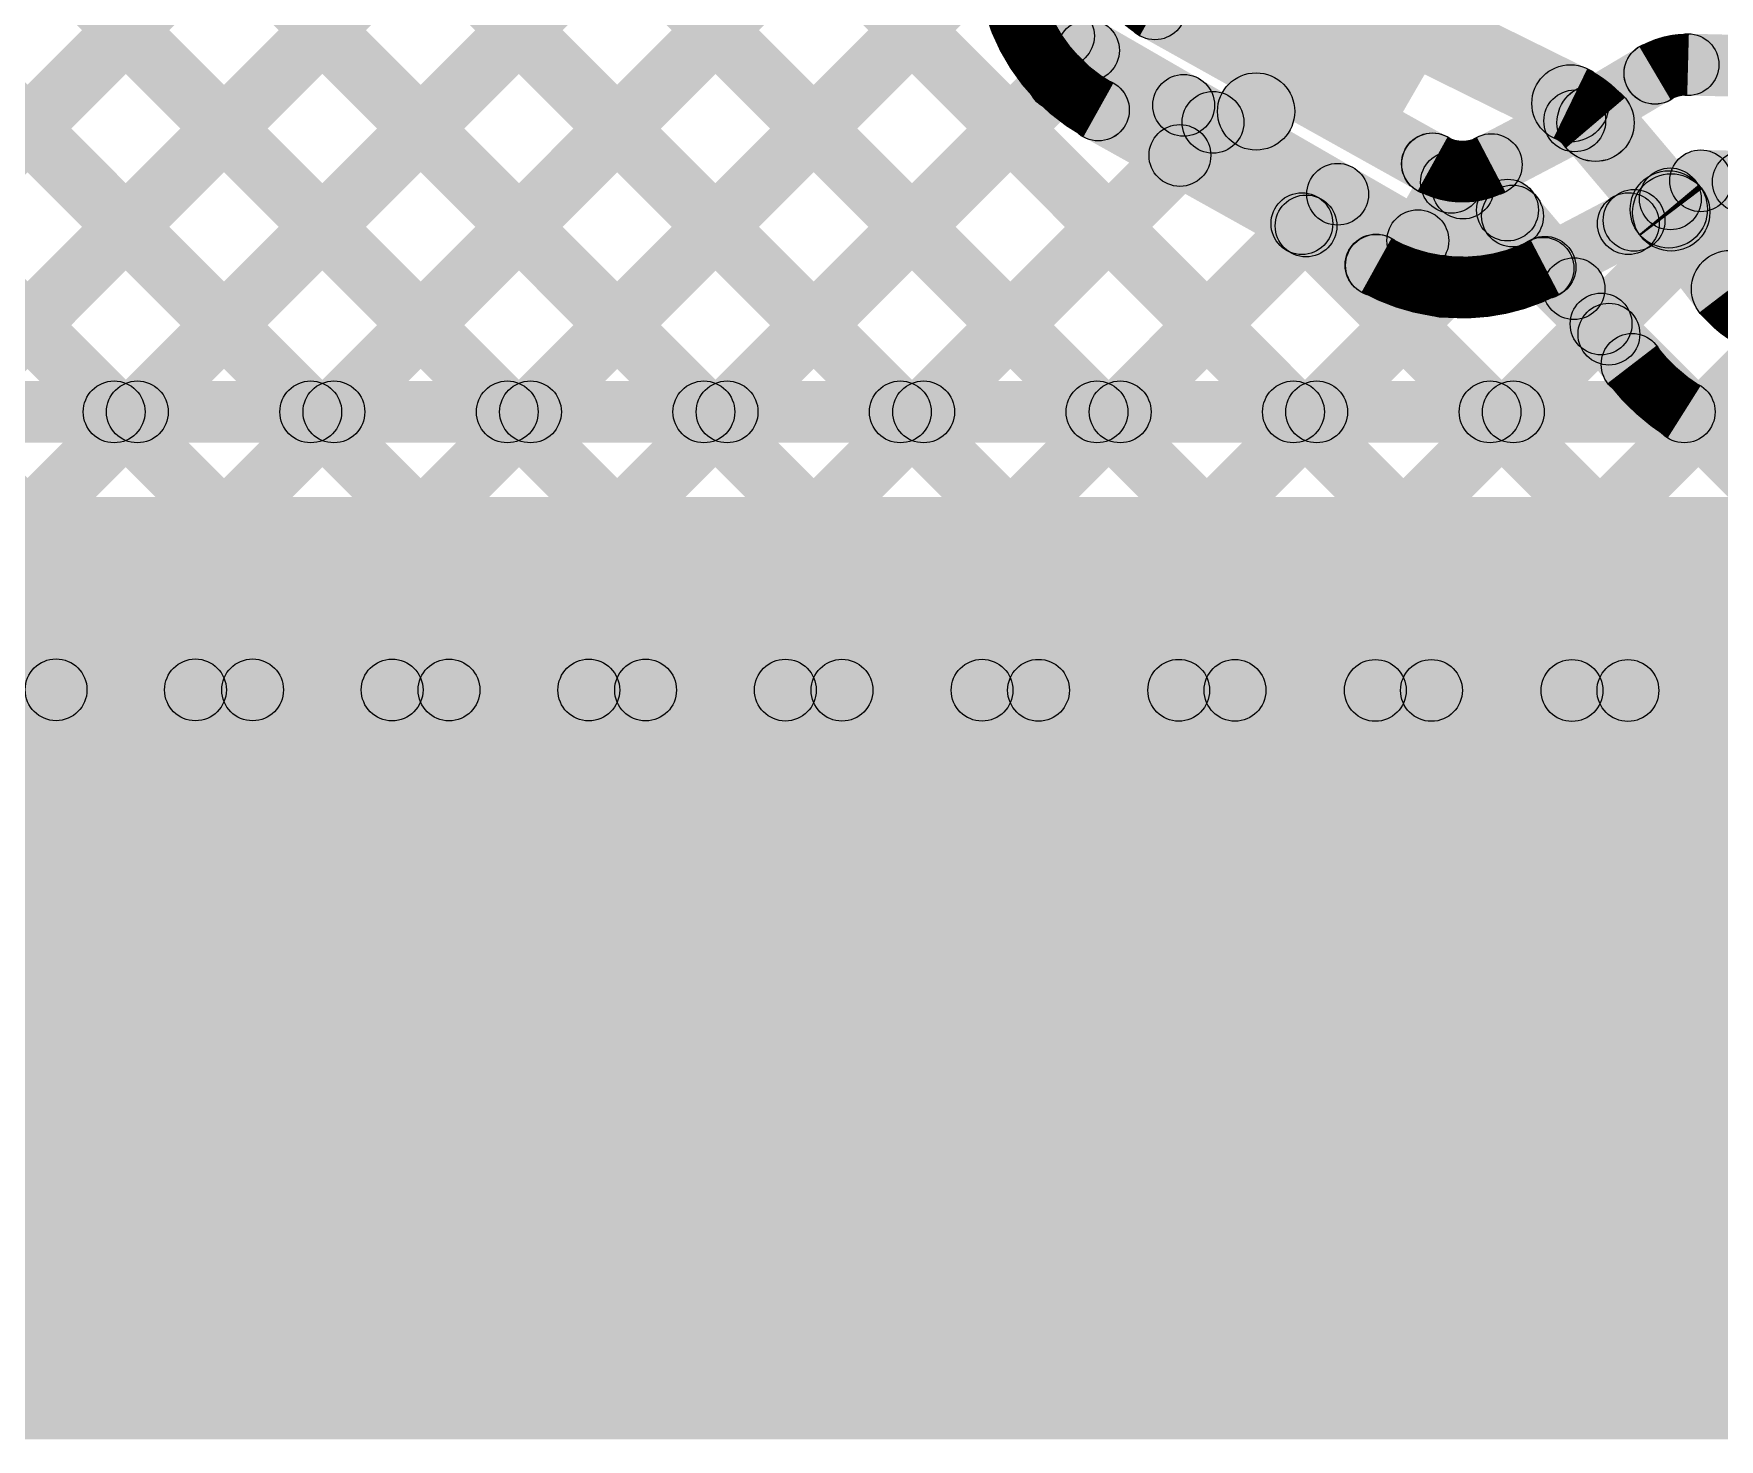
# Model space of a CAD drawing. Header units: millimetres. Extents: x 2.72 to 4.82, y 2.46 to 3.29.
# Drawn here: x 3.4501 to 3.6684, y 2.465 to 2.647 of the extents above; entities that cross this region are included whole.
import ezdxf

# ---------------------------------------------------------------- set-up
doc = ezdxf.new("R2010")
doc.units = ezdxf.units.MM
doc.header["$MEASUREMENT"] = 0
for name, color, linetype in [('BottomLayer', 5, 'Continuous'), ('BottomPaste', 16, 'Continuous'), ('BottomSolder', 6, 'Continuous'), ('TopLayer', 1, 'Continuous')]:
    doc.layers.add(name, color=color, linetype=linetype)

# ---------------------------------------------------------------- blocks, each defined once
blk = doc.blocks.new('R__0402_B_55')
at = {"layer": 'BottomLayer'}
for points in [[(-0.0095, 0.0125), (-0.0095, -0.0125), (-0.0275, -0.0125), (-0.0275, 0.0125)], [(0.0275, 0.0125), (0.0275, -0.0125), (0.0095, -0.0125), (0.0095, 0.0125)]]:
    blk.add_hatch(color=5, dxfattribs=at).paths.add_polyline_path(points)
at = {"layer": 'BottomPaste'}
for points in [[(-0.0095, 0.0125), (-0.0095, -0.0125), (-0.0275, -0.0125), (-0.0275, 0.0125)], [(0.0275, 0.0125), (0.0275, -0.0125), (0.0095, -0.0125), (0.0095, 0.0125)]]:
    blk.add_hatch(color=16, dxfattribs=at).paths.add_polyline_path(points)
at = {"layer": 'BottomSolder'}
for points in [[(-0.0055, 0.0165), (-0.0055, -0.0165), (-0.0315, -0.0165), (-0.0315, 0.0165)], [(0.0315, 0.0165), (0.0315, -0.0165), (0.0055, -0.0165), (0.0055, 0.0165)]]:
    blk.add_hatch(color=6, dxfattribs=at).paths.add_polyline_path(points)

msp = doc.modelspace()

# ---------------------------------------------------------------- hatches: boundary and pattern name
at = {"layer": 'BottomLayer'}
for points in [[(3.2552, 2.92491), (3.26086, 2.93057), (3.5906, 2.60083), (3.58494, 2.59517)], [(3.24653, 2.90812), (3.25219, 2.91378), (3.56514, 2.60083), (3.55948, 2.59517)], [(3.23786, 2.89134), (3.24352, 2.897), (3.53969, 2.60083), (3.53403, 2.59517)], [(3.22919, 2.87456), (3.23484, 2.88021), (3.51423, 2.60083), (3.50857, 2.59517)], [(3.21902, 2.85926), (3.22468, 2.86492), (3.48877, 2.60083), (3.48312, 2.59517)], [(3.2085, 2.84433), (3.21416, 2.84999), (3.46332, 2.60083), (3.45766, 2.59517)], [(3.41541, 2.59517), (3.40976, 2.60083), (3.51669, 2.70776), (3.52235, 2.70211)], [(3.44087, 2.59517), (3.43521, 2.60083), (3.52117, 2.68679), (3.52683, 2.68113)], [(3.46633, 2.59517), (3.46067, 2.60083), (3.53345, 2.67361), (3.53911, 2.66796)], [(3.49178, 2.59517), (3.48613, 2.60083), (3.54889, 2.6636), (3.55455, 2.65794)], [(3.54816, 2.65741), (3.55381, 2.66307), (3.61605, 2.60083), (3.6104, 2.59517)], [(3.61566, 2.64886), (3.62009, 2.65782), (3.65131, 2.64242), (3.64688, 2.63346)], [(3.51724, 2.59517), (3.51158, 2.60083), (3.56722, 2.65647), (3.57288, 2.65081)], [(3.61271, 2.63439), (3.60405, 2.63939), (3.61355, 2.65584), (3.62221, 2.65084)], [(3.58689, 2.64467), (3.57996, 2.64867), (3.58243, 2.65295), (3.58936, 2.64895)], [(3.58143, 2.64321), (3.58543, 2.65014), (3.63133, 2.62364), (3.62733, 2.61671)], [(3.54269, 2.59517), (3.53704, 2.60083), (3.58384, 2.64763), (3.58949, 2.64197)], [(3.59617, 2.63485), (3.60183, 2.64051), (3.64151, 2.60083), (3.63585, 2.59517)], [(3.56815, 2.59517), (3.56249, 2.60083), (3.59998, 2.63831), (3.60563, 2.63266)], [(3.64853, 2.63218), (3.65616, 2.63864), (3.66564, 2.62744), (3.65801, 2.62098)], [(3.64857, 2.63213), (3.6561, 2.63871), (3.65611, 2.6387), (3.64858, 2.63212)], [(3.63191, 2.62412), (3.63544, 2.63129), (3.64271, 2.62771), (3.63917, 2.62054)], [(3.59361, 2.59517), (3.58795, 2.60083), (3.61611, 2.62899), (3.62177, 2.62334)], [(3.63279, 2.61817), (3.62586, 2.62217), (3.63021, 2.62971), (3.63714, 2.62571)], [(3.63234, 2.62414), (3.63799, 2.6298), (3.6569, 2.61089), (3.65124, 2.60524)], [(3.61906, 2.59517), (3.6134, 2.60083), (3.63876, 2.62618), (3.64442, 2.62053)], [(3.63788, 2.62154), (3.64399, 2.62671), (3.6526, 2.61653), (3.64649, 2.61136)], [(3.65818, 2.62077), (3.66611, 2.62686), (3.67373, 2.61696), (3.6658, 2.61086)], [(3.65861, 2.62028), (3.66568, 2.62735), (3.66568, 2.62735), (3.65861, 2.62028)], [(3.64638, 2.61151), (3.65272, 2.61639), (3.66025, 2.60659), (3.65391, 2.60171)], [(3.64452, 2.59517), (3.63886, 2.60083), (3.65024, 2.6122), (3.65589, 2.60655)], [(3.038, 2.594), (3.038, 2.602), (3.66382, 2.602), (3.66382, 2.594)], [(3.049, 2.465), (4.817, 2.465), (4.817, 2.587), (3.049, 2.587)]]:
    msp.add_hatch(color=5, dxfattribs=at).paths.add_polyline_path(points)
h = msp.add_hatch(color=5, dxfattribs=at)
edge = h.paths.add_edge_path()
edge.add_arc((3.58343, 2.64667), 0.004, 0, 360)
h = msp.add_hatch(color=5, dxfattribs=at)
edge = h.paths.add_edge_path()
edge.add_arc((3.58343, 2.64667), 0.004, 0, 360)
h = msp.add_hatch(color=5, dxfattribs=at)
edge = h.paths.add_edge_path()
edge.add_arc((3.58667, 2.6448), 0.004, 0, 360)
h = msp.add_hatch(color=5, dxfattribs=at)
edge = h.paths.add_edge_path()
edge.add_arc((3.599, 2.63768), 0.004, 0, 360)
h = msp.add_hatch(color=5, dxfattribs=at)
edge = h.paths.add_edge_path()
edge.add_arc((3.60838, 2.63689), 0.005, 0, 360)
h = msp.add_hatch(color=5, dxfattribs=at)
edge = h.paths.add_edge_path()
edge.add_arc((3.64909, 2.63794), 0.005, 0, 360)
h = msp.add_hatch(color=5, dxfattribs=at)
edge = h.paths.add_edge_path()
edge.add_arc((3.64909, 2.63794), 0.005, 0, 360)
h = msp.add_hatch(color=5, dxfattribs=at)
edge = h.paths.add_edge_path()
edge.add_arc((3.6028, 2.63548), 0.004, 0, 360)
h = msp.add_hatch(color=5, dxfattribs=at)
edge = h.paths.add_edge_path()
edge.add_arc((3.65234, 2.63542), 0.005, 0, 360)
h = msp.add_hatch(color=5, dxfattribs=at)
edge = h.paths.add_edge_path()
edge.add_arc((3.65234, 2.63542), 0.005, 0, 360)
h = msp.add_hatch(color=5, dxfattribs=at)
edge = h.paths.add_edge_path()
edge.add_arc((3.65234, 2.63541), 0.005, 0, 360)
h = msp.add_hatch(color=5, dxfattribs=at)
edge = h.paths.add_edge_path()
edge.add_arc((3.65234, 2.63541), 0.005, 0, 360)
h = msp.add_hatch(color=5, dxfattribs=at)
edge = h.paths.add_edge_path()
edge.add_arc((3.63368, 2.62771), 0.004, 0, 360)
h = msp.add_hatch(color=5, dxfattribs=at)
edge = h.paths.add_edge_path()
edge.add_arc((3.63368, 2.62771), 0.004, 0, 360)
h = msp.add_hatch(color=5, dxfattribs=at)
edge = h.paths.add_edge_path()
edge.add_arc((3.63517, 2.62697), 0.004, 0, 360)
h = msp.add_hatch(color=5, dxfattribs=at)
edge = h.paths.add_edge_path()
edge.add_arc((3.61894, 2.62617), 0.004, 0, 360)
h = msp.add_hatch(color=5, dxfattribs=at)
edge = h.paths.add_edge_path()
edge.add_arc((3.66183, 2.62421), 0.005, 0, 360)
h = msp.add_hatch(color=5, dxfattribs=at)
edge = h.paths.add_edge_path()
edge.add_arc((3.66183, 2.62421), 0.005, 0, 360)
h = msp.add_hatch(color=5, dxfattribs=at)
edge = h.paths.add_edge_path()
edge.add_arc((3.66214, 2.62382), 0.005, 0, 360)
h = msp.add_hatch(color=5, dxfattribs=at)
edge = h.paths.add_edge_path()
edge.add_arc((3.66214, 2.62382), 0.005, 0, 360)
h = msp.add_hatch(color=5, dxfattribs=at)
edge = h.paths.add_edge_path()
edge.add_arc((3.66214, 2.62382), 0.005, 0, 360)
h = msp.add_hatch(color=5, dxfattribs=at)
edge = h.paths.add_edge_path()
edge.add_arc((3.66214, 2.62382), 0.005, 0, 360)
h = msp.add_hatch(color=5, dxfattribs=at)
edge = h.paths.add_edge_path()
edge.add_arc((3.64094, 2.62412), 0.004, 0, 360)
h = msp.add_hatch(color=5, dxfattribs=at)
edge = h.paths.add_edge_path()
edge.add_arc((3.64094, 2.62412), 0.004, 0, 360)
h = msp.add_hatch(color=5, dxfattribs=at)
edge = h.paths.add_edge_path()
edge.add_arc((3.64159, 2.62335), 0.004, 0, 360)
h = msp.add_hatch(color=5, dxfattribs=at)
edge = h.paths.add_edge_path()
edge.add_arc((3.62933, 2.62017), 0.004, 0, 360)
h = msp.add_hatch(color=5, dxfattribs=at)
edge = h.paths.add_edge_path()
edge.add_arc((3.62933, 2.62017), 0.004, 0, 360)
h = msp.add_hatch(color=5, dxfattribs=at)
edge = h.paths.add_edge_path()
edge.add_arc((3.64955, 2.61395), 0.004, 0, 360)
h = msp.add_hatch(color=5, dxfattribs=at)
edge = h.paths.add_edge_path()
edge.add_arc((3.64955, 2.61395), 0.004, 0, 360)
h = msp.add_hatch(color=5, dxfattribs=at)
edge = h.paths.add_edge_path()
edge.add_arc((3.66976, 2.61391), 0.005, 0, 360)
h = msp.add_hatch(color=5, dxfattribs=at)
edge = h.paths.add_edge_path()
edge.add_arc((3.66976, 2.61391), 0.005, 0, 360)
h = msp.add_hatch(color=5, dxfattribs=at)
edge = h.paths.add_edge_path()
edge.add_arc((3.65306, 2.60938), 0.004, 0, 360)
h = msp.add_hatch(color=5, dxfattribs=at)
edge = h.paths.add_edge_path()
edge.add_arc((3.65407, 2.60806), 0.004, 0, 360)
h = msp.add_hatch(color=5, dxfattribs=at)
edge = h.paths.add_edge_path()
edge.add_arc((3.65708, 2.60415), 0.004, 0, 360)
h = msp.add_hatch(color=5, dxfattribs=at)
edge = h.paths.add_edge_path()
edge.add_arc((3.65708, 2.60415), 0.004, 0, 360)
h = msp.add_hatch(color=5, dxfattribs=at)
edge = h.paths.add_edge_path()
edge.add_arc((3.46049, 2.598), 0.004, 0, 360)
h = msp.add_hatch(color=5, dxfattribs=at)
edge = h.paths.add_edge_path()
edge.add_arc((3.4635, 2.598), 0.004, 0, 360)
h = msp.add_hatch(color=5, dxfattribs=at)
edge = h.paths.add_edge_path()
edge.add_arc((3.48595, 2.598), 0.004, 0, 360)
h = msp.add_hatch(color=5, dxfattribs=at)
edge = h.paths.add_edge_path()
edge.add_arc((3.48895, 2.598), 0.004, 0, 360)
h = msp.add_hatch(color=5, dxfattribs=at)
edge = h.paths.add_edge_path()
edge.add_arc((3.5114, 2.598), 0.004, 0, 360)
h = msp.add_hatch(color=5, dxfattribs=at)
edge = h.paths.add_edge_path()
edge.add_arc((3.51441, 2.598), 0.004, 0, 360)
h = msp.add_hatch(color=5, dxfattribs=at)
edge = h.paths.add_edge_path()
edge.add_arc((3.53686, 2.598), 0.004, 0, 360)
h = msp.add_hatch(color=5, dxfattribs=at)
edge = h.paths.add_edge_path()
edge.add_arc((3.53987, 2.598), 0.004, 0, 360)
h = msp.add_hatch(color=5, dxfattribs=at)
edge = h.paths.add_edge_path()
edge.add_arc((3.56231, 2.598), 0.004, 0, 360)
h = msp.add_hatch(color=5, dxfattribs=at)
edge = h.paths.add_edge_path()
edge.add_arc((3.56532, 2.598), 0.004, 0, 360)
h = msp.add_hatch(color=5, dxfattribs=at)
edge = h.paths.add_edge_path()
edge.add_arc((3.58777, 2.598), 0.004, 0, 360)
h = msp.add_hatch(color=5, dxfattribs=at)
edge = h.paths.add_edge_path()
edge.add_arc((3.59078, 2.598), 0.004, 0, 360)
h = msp.add_hatch(color=5, dxfattribs=at)
edge = h.paths.add_edge_path()
edge.add_arc((3.61322, 2.598), 0.004, 0, 360)
h = msp.add_hatch(color=5, dxfattribs=at)
edge = h.paths.add_edge_path()
edge.add_arc((3.61623, 2.598), 0.004, 0, 360)
h = msp.add_hatch(color=5, dxfattribs=at)
edge = h.paths.add_edge_path()
edge.add_arc((3.63868, 2.598), 0.004, 0, 360)
h = msp.add_hatch(color=5, dxfattribs=at)
edge = h.paths.add_edge_path()
edge.add_arc((3.64169, 2.598), 0.004, 0, 360)
h = msp.add_hatch(color=5, dxfattribs=at)
edge = h.paths.add_edge_path()
edge.add_arc((3.66382, 2.598), 0.004, 0, 360)
h = msp.add_hatch(color=5, dxfattribs=at)
edge = h.paths.add_edge_path()
edge.add_arc((3.66382, 2.598), 0.004, 0, 360)
at = {"layer": 'TopLayer'}
for points in [[(3.23977, 2.9658), (3.24542, 2.97146), (3.65212, 2.56476), (3.64646, 2.5591)], [(3.23096, 2.94915), (3.23662, 2.95481), (3.62665, 2.56477), (3.621, 2.55912)], [(3.22174, 2.93292), (3.2274, 2.93857), (3.60119, 2.56478), (3.59553, 2.55913)], [(3.21294, 2.91626), (3.2186, 2.92192), (3.57572, 2.56479), (3.57006, 2.55914)], [(3.21354, 2.89021), (3.21919, 2.89587), (3.55025, 2.56481), (3.5446, 2.55915)], [(3.19585, 2.88244), (3.2015, 2.8881), (3.52479, 2.56482), (3.51913, 2.55916)], [(3.1856, 2.86723), (3.19126, 2.87289), (3.49932, 2.56483), (3.49366, 2.55917)], [(3.17609, 2.85128), (3.18175, 2.85694), (3.47385, 2.56484), (3.46819, 2.55918)], [(3.37947, 2.55922), (3.37381, 2.56488), (3.52436, 2.71543), (3.53001, 2.70977)], [(3.40491, 2.55921), (3.39925, 2.56487), (3.54626, 2.71188), (3.55192, 2.70622)], [(3.43036, 2.5592), (3.4247, 2.56486), (3.55968, 2.69984), (3.56534, 2.69418)], [(3.4558, 2.55919), (3.45014, 2.56485), (3.56872, 2.68342), (3.57437, 2.67776)], [(3.48125, 2.55918), (3.47559, 2.56484), (3.57259, 2.66184), (3.57825, 2.65619)], [(3.59332, 2.64668), (3.59722, 2.65367), (3.63317, 2.6336), (3.62927, 2.62662)], [(3.66423, 2.63895), (3.66441, 2.64695), (3.6757, 2.64669), (3.67552, 2.63869)], [(3.50669, 2.55917), (3.50103, 2.56483), (3.58001, 2.6438), (3.58566, 2.63814)], [(3.65169, 2.63223), (3.64761, 2.63911), (3.65799, 2.64527), (3.66207, 2.63839)], [(3.66206, 2.63838), (3.658, 2.64528), (3.65801, 2.64528), (3.66207, 2.63839)], [(3.58601, 2.63358), (3.58991, 2.64057), (3.62586, 2.6205), (3.62196, 2.61352)], [(3.64069, 2.62646), (3.63698, 2.63355), (3.64779, 2.63922), (3.6515, 2.63213)], [(3.53213, 2.55916), (3.52648, 2.56481), (3.59568, 2.63402), (3.60134, 2.62836)], [(3.62927, 2.62662), (3.63318, 2.6336), (3.6332, 2.63359), (3.62929, 2.62661)], [(3.60847, 2.55912), (3.60281, 2.56478), (3.66864, 2.63061), (3.6743, 2.62495)], [(3.65937, 2.61935), (3.65529, 2.62623), (3.66392, 2.63135), (3.668, 2.62447)], [(3.66587, 2.62391), (3.66605, 2.63191), (3.67412, 2.63172), (3.67394, 2.62373)], [(3.65919, 2.62274), (3.66485, 2.6284), (3.72852, 2.56473), (3.72286, 2.55907)], [(3.63391, 2.55911), (3.62826, 2.56477), (3.6904, 2.62691), (3.69605, 2.62125)], [(3.55758, 2.55915), (3.55192, 2.5648), (3.61202, 2.6249), (3.61768, 2.61924)], [(3.61148, 2.61954), (3.61714, 2.6252), (3.67759, 2.56475), (3.67193, 2.55909)], [(3.64765, 2.61318), (3.64394, 2.62026), (3.65473, 2.62592), (3.65844, 2.61883)], [(3.64272, 2.61376), (3.64837, 2.61942), (3.70305, 2.56474), (3.6974, 2.55908)], [(3.65936, 2.5591), (3.6537, 2.56476), (3.70653, 2.61759), (3.71219, 2.61193)], [(3.58302, 2.55913), (3.57737, 2.56479), (3.62965, 2.61707), (3.63531, 2.61142)], [(3.02643, 2.5582), (3.02643, 2.5662), (4.66569, 2.56549), (4.66569, 2.55749)]]:
    msp.add_hatch(color=1, dxfattribs=at).paths.add_polyline_path(points)
h = msp.add_hatch(color=1, dxfattribs=at)
edge = h.paths.add_edge_path()
edge.add_arc((3.59527, 2.65017), 0.004, 0, 360)
h = msp.add_hatch(color=1, dxfattribs=at)
edge = h.paths.add_edge_path()
edge.add_arc((3.59527, 2.65017), 0.004, 0, 360)
h = msp.add_hatch(color=1, dxfattribs=at)
edge = h.paths.add_edge_path()
edge.add_arc((3.66003, 2.64183), 0.004, 0, 360)
h = msp.add_hatch(color=1, dxfattribs=at)
edge = h.paths.add_edge_path()
edge.add_arc((3.66003, 2.64183), 0.004, 0, 360)
h = msp.add_hatch(color=1, dxfattribs=at)
edge = h.paths.add_edge_path()
edge.add_arc((3.66004, 2.64184), 0.004, 0, 360)
h = msp.add_hatch(color=1, dxfattribs=at)
edge = h.paths.add_edge_path()
edge.add_arc((3.66004, 2.64184), 0.004, 0, 360)
h = msp.add_hatch(color=1, dxfattribs=at)
edge = h.paths.add_edge_path()
edge.add_arc((3.66432, 2.64295), 0.004, 0, 360)
h = msp.add_hatch(color=1, dxfattribs=at)
edge = h.paths.add_edge_path()
edge.add_arc((3.66432, 2.64295), 0.004, 0, 360)
h = msp.add_hatch(color=1, dxfattribs=at)
edge = h.paths.add_edge_path()
edge.add_arc((3.58283, 2.64097), 0.004, 0, 360)
h = msp.add_hatch(color=1, dxfattribs=at)
edge = h.paths.add_edge_path()
edge.add_arc((3.58796, 2.63707), 0.004, 0, 360)
h = msp.add_hatch(color=1, dxfattribs=at)
edge = h.paths.add_edge_path()
edge.add_arc((3.58796, 2.63708), 0.004, 0, 360)
h = msp.add_hatch(color=1, dxfattribs=at)
edge = h.paths.add_edge_path()
edge.add_arc((3.64965, 2.63567), 0.004, 0, 360)
h = msp.add_hatch(color=1, dxfattribs=at)
edge = h.paths.add_edge_path()
edge.add_arc((3.64965, 2.63567), 0.004, 0, 360)
h = msp.add_hatch(color=1, dxfattribs=at)
edge = h.paths.add_edge_path()
edge.add_arc((3.59851, 2.63119), 0.004, 0, 360)
h = msp.add_hatch(color=1, dxfattribs=at)
edge = h.paths.add_edge_path()
edge.add_arc((3.63122, 2.63011), 0.004, 0, 360)
h = msp.add_hatch(color=1, dxfattribs=at)
edge = h.paths.add_edge_path()
edge.add_arc((3.63122, 2.63011), 0.004, 0, 360)
h = msp.add_hatch(color=1, dxfattribs=at)
edge = h.paths.add_edge_path()
edge.add_arc((3.63124, 2.6301), 0.004, 0, 360)
h = msp.add_hatch(color=1, dxfattribs=at)
edge = h.paths.add_edge_path()
edge.add_arc((3.63124, 2.6301), 0.004, 0, 360)
h = msp.add_hatch(color=1, dxfattribs=at)
edge = h.paths.add_edge_path()
edge.add_arc((3.63883, 2.63001), 0.004, 0, 360)
h = msp.add_hatch(color=1, dxfattribs=at)
edge = h.paths.add_edge_path()
edge.add_arc((3.63883, 2.63001), 0.004, 0, 360)
h = msp.add_hatch(color=1, dxfattribs=at)
edge = h.paths.add_edge_path()
edge.add_arc((3.66596, 2.62791), 0.004, 0, 360)
h = msp.add_hatch(color=1, dxfattribs=at)
edge = h.paths.add_edge_path()
edge.add_arc((3.66596, 2.62791), 0.004, 0, 360)
h = msp.add_hatch(color=1, dxfattribs=at)
edge = h.paths.add_edge_path()
edge.add_arc((3.67147, 2.62778), 0.004, 0, 360)
h = msp.add_hatch(color=1, dxfattribs=at)
edge = h.paths.add_edge_path()
edge.add_arc((3.66202, 2.62557), 0.004, 0, 360)
h = msp.add_hatch(color=1, dxfattribs=at)
edge = h.paths.add_edge_path()
edge.add_arc((3.61431, 2.62237), 0.004, 0, 360)
h = msp.add_hatch(color=1, dxfattribs=at)
edge = h.paths.add_edge_path()
edge.add_arc((3.61485, 2.62207), 0.004, 0, 360)
h = msp.add_hatch(color=1, dxfattribs=at)
edge = h.paths.add_edge_path()
edge.add_arc((3.65659, 2.62237), 0.004, 0, 360)
h = msp.add_hatch(color=1, dxfattribs=at)
edge = h.paths.add_edge_path()
edge.add_arc((3.65733, 2.62279), 0.004, 0, 360)
h = msp.add_hatch(color=1, dxfattribs=at)
edge = h.paths.add_edge_path()
edge.add_arc((3.62391, 2.61701), 0.004, 0, 360)
h = msp.add_hatch(color=1, dxfattribs=at)
edge = h.paths.add_edge_path()
edge.add_arc((3.62397, 2.61698), 0.004, 0, 360)
h = msp.add_hatch(color=1, dxfattribs=at)
edge = h.paths.add_edge_path()
edge.add_arc((3.64554, 2.61659), 0.004, 0, 360)
h = msp.add_hatch(color=1, dxfattribs=at)
edge = h.paths.add_edge_path()
edge.add_arc((3.64579, 2.61672), 0.004, 0, 360)
h = msp.add_hatch(color=1, dxfattribs=at)
edge = h.paths.add_edge_path()
edge.add_arc((3.64579, 2.61672), 0.004, 0, 360)
h = msp.add_hatch(color=1, dxfattribs=at)
edge = h.paths.add_edge_path()
edge.add_arc((3.63248, 2.61425), 0.004, 0, 360)
h = msp.add_hatch(color=1, dxfattribs=at)
edge = h.paths.add_edge_path()
edge.add_arc((3.45297, 2.56202), 0.004, 0, 360)
h = msp.add_hatch(color=1, dxfattribs=at)
edge = h.paths.add_edge_path()
edge.add_arc((3.47102, 2.56201), 0.004, 0, 360)
h = msp.add_hatch(color=1, dxfattribs=at)
edge = h.paths.add_edge_path()
edge.add_arc((3.47842, 2.56201), 0.004, 0, 360)
h = msp.add_hatch(color=1, dxfattribs=at)
edge = h.paths.add_edge_path()
edge.add_arc((3.49649, 2.562), 0.004, 0, 360)
h = msp.add_hatch(color=1, dxfattribs=at)
edge = h.paths.add_edge_path()
edge.add_arc((3.50386, 2.562), 0.004, 0, 360)
h = msp.add_hatch(color=1, dxfattribs=at)
edge = h.paths.add_edge_path()
edge.add_arc((3.52196, 2.56199), 0.004, 0, 360)
h = msp.add_hatch(color=1, dxfattribs=at)
edge = h.paths.add_edge_path()
edge.add_arc((3.52931, 2.56199), 0.004, 0, 360)
h = msp.add_hatch(color=1, dxfattribs=at)
edge = h.paths.add_edge_path()
edge.add_arc((3.54742, 2.56198), 0.004, 0, 360)
h = msp.add_hatch(color=1, dxfattribs=at)
edge = h.paths.add_edge_path()
edge.add_arc((3.55475, 2.56197), 0.004, 0, 360)
h = msp.add_hatch(color=1, dxfattribs=at)
edge = h.paths.add_edge_path()
edge.add_arc((3.57289, 2.56197), 0.004, 0, 360)
h = msp.add_hatch(color=1, dxfattribs=at)
edge = h.paths.add_edge_path()
edge.add_arc((3.5802, 2.56196), 0.004, 0, 360)
h = msp.add_hatch(color=1, dxfattribs=at)
edge = h.paths.add_edge_path()
edge.add_arc((3.59836, 2.56196), 0.004, 0, 360)
h = msp.add_hatch(color=1, dxfattribs=at)
edge = h.paths.add_edge_path()
edge.add_arc((3.60564, 2.56195), 0.004, 0, 360)
h = msp.add_hatch(color=1, dxfattribs=at)
edge = h.paths.add_edge_path()
edge.add_arc((3.62382, 2.56194), 0.004, 0, 360)
h = msp.add_hatch(color=1, dxfattribs=at)
edge = h.paths.add_edge_path()
edge.add_arc((3.63109, 2.56194), 0.004, 0, 360)
h = msp.add_hatch(color=1, dxfattribs=at)
edge = h.paths.add_edge_path()
edge.add_arc((3.64929, 2.56193), 0.004, 0, 360)
h = msp.add_hatch(color=1, dxfattribs=at)
edge = h.paths.add_edge_path()
edge.add_arc((3.65653, 2.56193), 0.004, 0, 360)

# ---------------------------------------------------------------- linework, layer by layer
at = {"layer": 'BottomLayer'}
for points, const_width in [([(3.64909, 2.63794, -0.103771), (3.65234, 2.63542)], 0.01), ([(3.66183, 2.62421, -0.012552), (3.66214, 2.62382)], 0.01), ([(3.67555, 2.61022, -0.177023), (3.66976, 2.61391)], 0.01), ([(3.66382, 2.598, -0.088433), (3.65708, 2.60415)], 0.008)]:
    msp.add_lwpolyline(points, format="xyb", dxfattribs=dict(at, const_width=const_width))
for centre, radius in [((3.58343, 2.64667), 0.004), ((3.58343, 2.64667), 0.004), ((3.58667, 2.6448), 0.004), ((3.599, 2.63768), 0.004), ((3.60838, 2.63689), 0.005), ((3.64909, 2.63794), 0.005), ((3.64909, 2.63794), 0.005), ((3.6028, 2.63548), 0.004), ((3.65234, 2.63542), 0.005), ((3.65234, 2.63542), 0.005), ((3.65234, 2.63541), 0.005), ((3.65234, 2.63541), 0.005), ((3.63368, 2.62771), 0.004), ((3.63368, 2.62771), 0.004), ((3.63517, 2.62697), 0.004), ((3.61894, 2.62617), 0.004), ((3.66183, 2.62421), 0.005), ((3.66183, 2.62421), 0.005), ((3.66214, 2.62382), 0.005), ((3.66214, 2.62382), 0.005), ((3.66214, 2.62382), 0.005), ((3.66214, 2.62382), 0.005), ((3.64094, 2.62412), 0.004), ((3.64094, 2.62412), 0.004), ((3.64159, 2.62335), 0.004), ((3.62933, 2.62017), 0.004), ((3.62933, 2.62017), 0.004), ((3.64955, 2.61395), 0.004), ((3.64955, 2.61395), 0.004), ((3.66976, 2.61391), 0.005), ((3.66976, 2.61391), 0.005), ((3.65306, 2.60938), 0.004), ((3.65407, 2.60806), 0.004), ((3.65708, 2.60415), 0.004), ((3.65708, 2.60415), 0.004), ((3.46049, 2.598), 0.004), ((3.4635, 2.598), 0.004), ((3.48595, 2.598), 0.004), ((3.48895, 2.598), 0.004), ((3.5114, 2.598), 0.004), ((3.51441, 2.598), 0.004), ((3.53686, 2.598), 0.004), ((3.53987, 2.598), 0.004), ((3.56231, 2.598), 0.004), ((3.56532, 2.598), 0.004), ((3.58777, 2.598), 0.004), ((3.59078, 2.598), 0.004), ((3.61322, 2.598), 0.004), ((3.61623, 2.598), 0.004), ((3.63868, 2.598), 0.004), ((3.64169, 2.598), 0.004), ((3.66382, 2.598), 0.004), ((3.66382, 2.598), 0.004)]:
    msp.add_circle(centre, radius, dxfattribs=at)
at = {"layer": 'TopLayer', "const_width": 0.008}
for points in [[(3.59527, 2.65017, -0.221974), (3.59131, 2.65566)], [(3.58796, 2.63708, -0.221974), (3.57658, 2.65286)], [(3.66004, 2.64184, -0.141085), (3.66432, 2.64295)], [(3.63883, 2.63001, -0.252299), (3.63124, 2.6301)], [(3.64579, 2.61672, -0.252299), (3.62397, 2.61698)]]:
    msp.add_lwpolyline(points, format="xyb", dxfattribs=at)
at = {"layer": 'TopLayer'}
for centre in [(3.59527, 2.65017), (3.59527, 2.65017), (3.66003, 2.64183), (3.66003, 2.64183), (3.66004, 2.64184), (3.66004, 2.64184), (3.66432, 2.64295), (3.66432, 2.64295), (3.58283, 2.64097), (3.58796, 2.63708), (3.58796, 2.63707), (3.64965, 2.63567), (3.64965, 2.63567), (3.59851, 2.63119), (3.63122, 2.63011), (3.63122, 2.63011), (3.63124, 2.6301), (3.63124, 2.6301), (3.63883, 2.63001), (3.63883, 2.63001), (3.66596, 2.62791), (3.66596, 2.62791), (3.67147, 2.62778), (3.66202, 2.62557), (3.61431, 2.62237), (3.61485, 2.62207), (3.65659, 2.62237), (3.65733, 2.62279), (3.62391, 2.61701), (3.62397, 2.61698), (3.64554, 2.61659), (3.64579, 2.61672), (3.64579, 2.61672), (3.63248, 2.61425), (3.45297, 2.56202), (3.47102, 2.56201), (3.47842, 2.56201), (3.49649, 2.562), (3.50386, 2.562), (3.52196, 2.56199), (3.52931, 2.56199), (3.54742, 2.56198), (3.55475, 2.56197), (3.57289, 2.56197), (3.5802, 2.56196), (3.59836, 2.56196), (3.60564, 2.56195), (3.62382, 2.56194), (3.63109, 2.56194), (3.64929, 2.56193), (3.65653, 2.56193)]:
    msp.add_circle(centre, 0.004, dxfattribs=at)

# ---------------------------------------------------------------- block references
at = {"rotation": 60}
msp.add_blockref('R__0402_B_55', (3.62713, 2.66936), dxfattribs=at)

doc.saveas('drawing.dxf')
